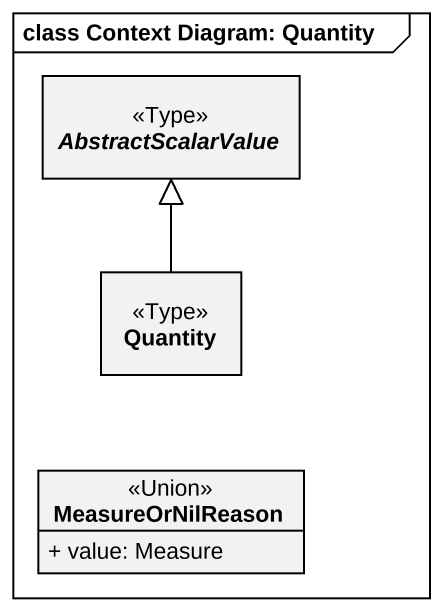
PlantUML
@startuml
mainframe class Context Diagram: Quantity
hide circle
hide empty members
skinparam classAttributeIconSize 0
abstract class AbstractScalarValue <<Type>>
class Quantity <<Type>>
class MeasureOrNilReason <<Union>> {
  + value: Measure
}
Quantity -up-|> AbstractScalarValue
@enduml
